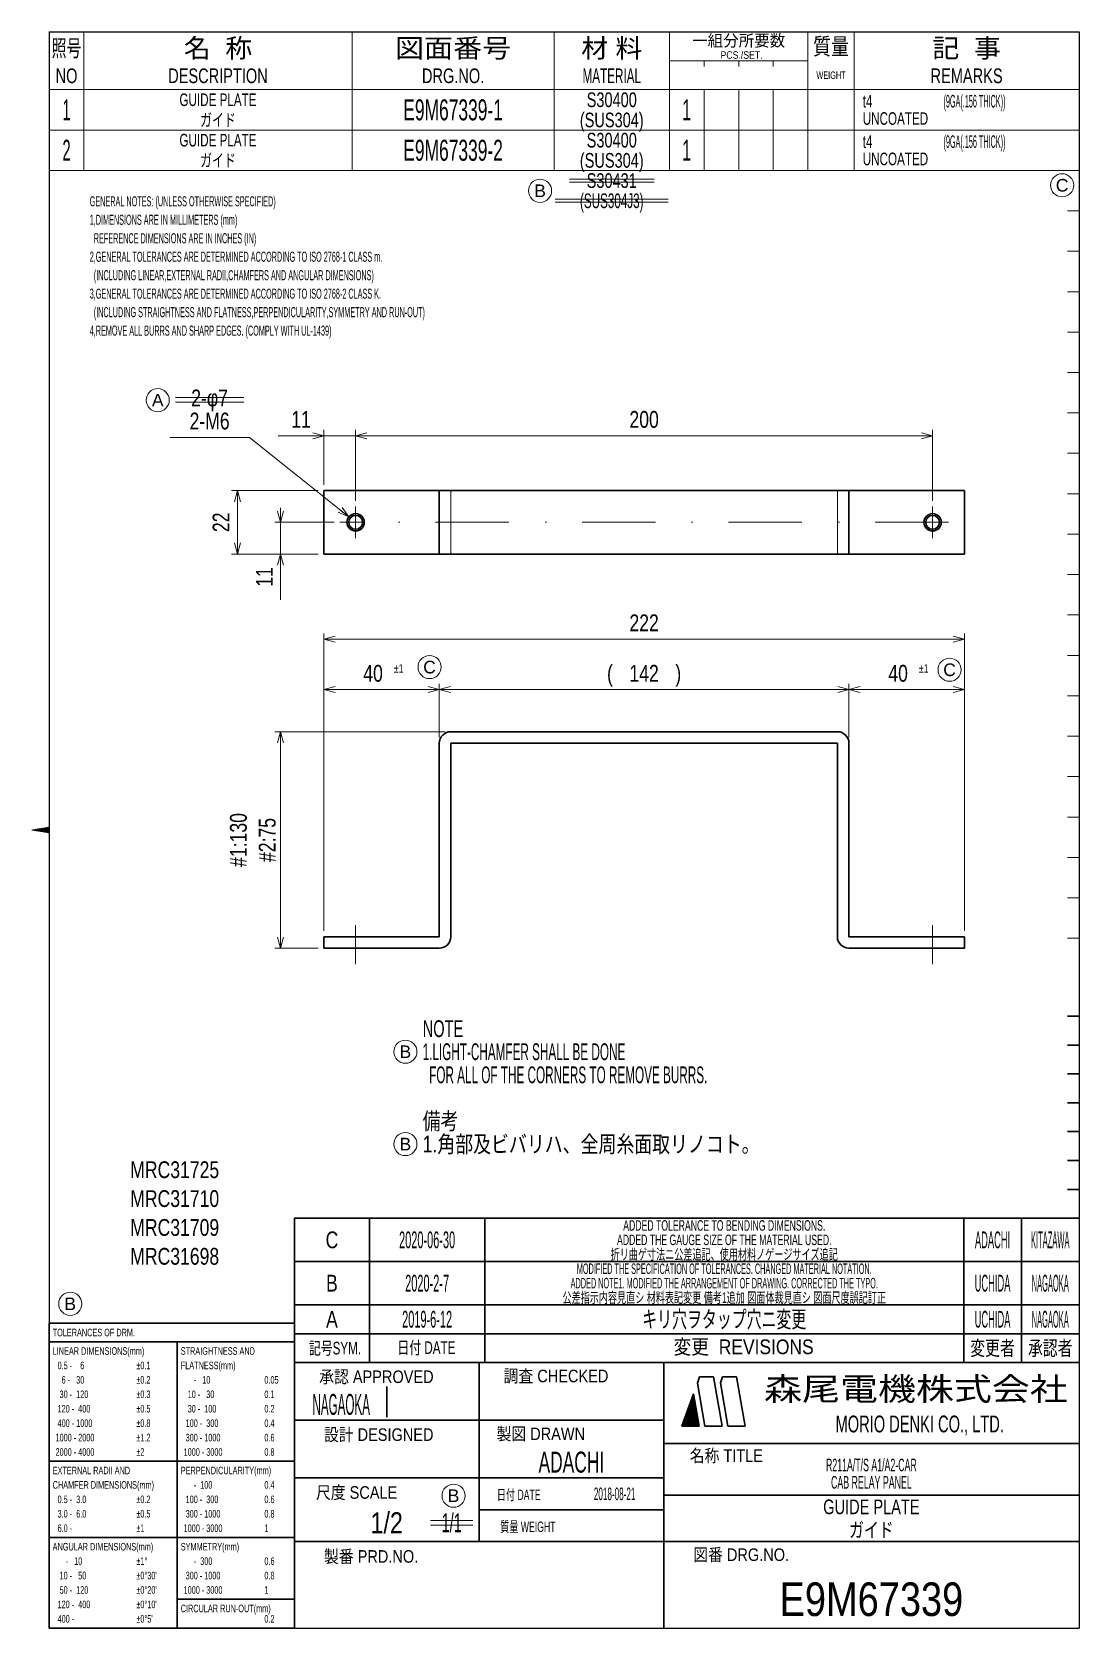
# Model space of a CAD drawing. Header units: millimetres. Extents: x 18 to 199, y 10 to 287.
import ezdxf
from ezdxf.enums import TextEntityAlignment as Align

# ---------------------------------------------------------------- set-up
doc = ezdxf.new("R2010")
doc.units = ezdxf.units.MM
doc.linetypes.add('DASHDOT', pattern=[25.3, 12.7, -6.3, 0, -6.3])
doc.linetypes.add('DASHED', pattern=[19, 12.7, -6.3])
for name, color, linetype in [('GR1_07', 7, 'Continuous'), ('GR1_16', 7, 'Continuous'), ('modified', 7, 'Continuous'), ('modified2', 7, 'Continuous'), ('図面枠E9M', 7, 'Continuous'), ('表題、部品表_01', 7, 'Continuous'), ('表題、部品表_02', 7, 'Continuous'), ('表題、部品表_03', 7, 'Continuous')]:
    doc.layers.add(name, color=color, linetype=linetype)
doc.styles.add('HG丸ｺﾞｼｯｸM-PRO', font='')
doc.styles.get('HG丸ｺﾞｼｯｸM-PRO').set_extended_font_data('HG丸ｺﾞｼｯｸM-PRO')

# ---------------------------------------------------------------- blocks, each defined once
blk = doc.blocks.new('BLKF024')
at = {"layer": '図面枠E9M', "color": 4, "linetype": 'Continuous', "lineweight": 13}
for p, q in [((17.775844, 148.495693), (17.786182, 148.50603)), ((17.897062, 148.47549), (17.955887, 148.534315)), ((18.018281, 148.455287), (18.125593, 148.562599)), ((18.139499, 148.435083), (18.295299, 148.590883)), ((18.260717, 148.41488), (18.465004, 148.619167)), ((18.381936, 148.394677), (18.63471, 148.647452)), ((18.503154, 148.374474), (18.804416, 148.675736)), ((18.624372, 148.354271), (18.974121, 148.70402)), ((18.745591, 148.334068), (19.143827, 148.732304)), ((18.866809, 148.313865), (19.313532, 148.760589)), ((18.988027, 148.293662), (19.483238, 148.788873)), ((19.109245, 148.273459), (19.652944, 148.817157)), ((19.230464, 148.253256), (19.822649, 148.845442)), ((19.351682, 148.233053), (19.992355, 148.873726)), ((19.4729, 148.21285), (20.162061, 148.90201)), ((19.594119, 148.192647), (20.331766, 148.930294)), ((19.715337, 148.172444), (20.501472, 148.958579)), ((19.836555, 148.152241), (20.671177, 148.986863)), ((19.957774, 148.132038), (20.75, 148.924264)), ((20.078992, 148.111835), (20.75, 148.782843)), ((20.20021, 148.091632), (20.75, 148.641421)), ((20.321429, 148.071429), (20.75, 148.5)), ((20.442647, 148.051226), (20.75, 148.358579)), ((20.563865, 148.031022), (20.75, 148.217157)), ((20.685083, 148.010819), (20.75, 148.075736))]:
    blk.add_line(p, q, dxfattribs=at)
blk = doc.blocks.new('BLKF025')
at = {"layer": '図面枠E9M', "color": 3, "linetype": 'Continuous', "lineweight": 35}
for p, q in [((131.756831, 48.999879), (132.5833, 49.826349)), ((131.83776, 49.22223), (132.562102, 49.946572)), ((131.918689, 49.44458), (132.540903, 50.066794)), ((131.999617, 49.66693), (132.519705, 50.187017)), ((132.080546, 49.88928), (132.498506, 50.30724)), ((132.161475, 50.111631), (132.477307, 50.427463)), ((132.242404, 50.333981), (132.456109, 50.547686)), ((132.323333, 50.556331), (132.43491, 50.667909)), ((132.404262, 50.778681), (132.413712, 50.788131)), ((130.407871, 45.246757), (132.943675, 47.782561)), ((130.461969, 45.442276), (132.922477, 47.902784)), ((130.542898, 45.664626), (132.901278, 48.023006)), ((130.549292, 45.246757), (132.964874, 47.662338)), ((130.623827, 45.886976), (132.88008, 48.143229)), ((130.690714, 45.246757), (132.986072, 47.542115)), ((130.704756, 46.109327), (132.858881, 48.263452)), ((130.785684, 46.331677), (132.837682, 48.383675)), ((130.832135, 45.246757), (133.007271, 47.421892)), ((130.866613, 46.554027), (132.816484, 48.503898)), ((130.947542, 46.776377), (132.795285, 48.624121)), ((130.973556, 45.246757), (133.028469, 47.301669)), ((131.028471, 46.998727), (132.774087, 48.744343)), ((131.1094, 47.221078), (132.752888, 48.864566)), ((131.114978, 45.246757), (133.049668, 47.181447)), ((131.190329, 47.443428), (132.73169, 48.984789)), ((131.256399, 45.246757), (133.070866, 47.061224)), ((131.271258, 47.665778), (132.710491, 49.105012)), ((131.352186, 47.888128), (132.689293, 49.225235)), ((131.433115, 48.110479), (132.668094, 49.345457)), ((131.514044, 48.332829), (132.646896, 49.46568)), ((131.594973, 48.555179), (132.625697, 49.585903)), ((131.675902, 48.777529), (132.604499, 49.706126)), ((131.397821, 45.246757), (133.092065, 46.941001)), ((131.539242, 45.246757), (133.113263, 46.820778)), ((131.680663, 45.246757), (133.134462, 46.700555)), ((131.822085, 45.246757), (133.15566, 46.580332)), ((131.963506, 45.246757), (133.176859, 46.46011)), ((132.104927, 45.246757), (133.198057, 46.339887)), ((132.246349, 45.246757), (133.219256, 46.219664)), ((132.38777, 45.246757), (133.240455, 46.099441)), ((132.529191, 45.246757), (133.261653, 45.979218)), ((132.670613, 45.246757), (133.282852, 45.858995)), ((132.812034, 45.246757), (133.30405, 45.738773)), ((132.953455, 45.246757), (133.325249, 45.61855)), ((133.094877, 45.246757), (133.346447, 45.498327)), ((133.236298, 45.246757), (133.367646, 45.378104)), ((133.37772, 45.246757), (133.388844, 45.257881))]:
    blk.add_line(p, q, dxfattribs=at)
blk = doc.blocks.new('BLKF023')
at = {"layer": '図面枠E9M', "color": 2, "linetype": 'Continuous', "lineweight": 25}
for p, q in [((20.75, 286.75), (20.75, 10.25)), ((20.75, 286.75), (199.25, 286.75)), ((199.25, 286.75), (199.25, 10.25)), ((20.75, 10.25), (199.25, 10.25))]:
    blk.add_line(p, q, dxfattribs=at)
at = {"layer": '図面枠E9M', "color": 4, "linetype": 'Continuous', "lineweight": 13}
for p, q in [((199.25, 269.75), (197.25, 269.75)), ((199.25, 262.75), (197.25, 262.75)), ((199.25, 255.75), (197.25, 255.75)), ((199.25, 248.75), (197.25, 248.75)), ((199.25, 241.75), (197.25, 241.75)), ((199.25, 234.75), (197.25, 234.75)), ((199.25, 227.75), (197.25, 227.75)), ((199.25, 220.75), (197.25, 220.75)), ((199.25, 213.75), (197.25, 213.75)), ((199.25, 206.75), (197.25, 206.75)), ((199.25, 199.75), (197.25, 199.75)), ((199.25, 192.75), (197.25, 192.75)), ((199.25, 185.75), (197.25, 185.75)), ((199.25, 178.75), (197.25, 178.75)), ((199.25, 171.75), (197.25, 171.75)), ((199.25, 164.75), (197.25, 164.75)), ((199.25, 157.75), (197.25, 157.75)), ((199.25, 150.75), (197.25, 150.75)), ((20.75, 149), (17.75, 148.5)), ((17.75, 148.5), (20.75, 148)), ((199.25, 143.75), (197.25, 143.75)), ((199.25, 136.75), (197.25, 136.75)), ((197.25, 129.75), (199.25, 129.75))]:
    blk.add_line(p, q, dxfattribs=at)
at = {"layer": '図面枠E9M', "color": 3, "linetype": 'Continuous', "lineweight": 35}
for p, q in [((199.25, 116.25), (197.25, 116.25)), ((199.25, 111.25), (197.25, 111.25)), ((199.25, 106.25), (197.25, 106.25)), ((199.25, 101.25), (197.25, 101.25)), ((199.25, 96.25), (197.25, 96.25)), ((199.25, 91.25), (197.25, 91.25)), ((199.25, 86.25), (197.25, 86.25)), ((63.25, 81.25), (199.25, 81.25)), ((63.25, 81.25), (63.25, 10.25)), ((76.25, 81.25), (76.25, 56.25)), ((96.25, 56.25), (96.25, 81.25)), ((179.25, 56.25), (179.25, 81.25)), ((189.25, 56.25), (189.25, 81.25)), ((63.25, 73.75), (199.25, 73.75)), ((63.25, 66.25), (199.25, 66.25)), ((63.25, 61.25), (199.25, 61.25)), ((63.25, 56.25), (199.25, 56.25)), ((95.25, 56.25), (95.25, 25.25)), ((127.25, 56.25), (127.25, 10.25)), ((133.09, 52.65), (133.48, 53.75)), ((134.39, 45.25), (133.09, 52.65)), ((133.48, 53.75), (135.89, 53.75)), ((137.39, 45.25), (135.89, 53.75)), ((137.43, 53.75), (137.07, 52.76)), ((138.39, 45.25), (137.07, 52.76)), ((137.43, 53.75), (139.89, 53.75)), ((141.39, 45.25), (139.89, 53.75)), ((79.27, 52.11), (79.27, 46.8)), ((130.39, 45.25), (132.41, 50.8)), ((133.39, 45.25), (132.41, 50.8)), ((63.25, 46.25), (127.25, 46.25)), ((130.39, 45.25), (133.39, 45.25)), ((134.39, 45.25), (137.39, 45.25)), ((138.39, 45.25), (141.39, 45.25)), ((127.25, 42.25), (199.25, 42.25)), ((63.25, 36.25), (127.25, 36.25)), ((127.25, 33.25), (199.25, 33.25)), ((95.25, 30.75), (127.25, 30.75)), ((63.25, 25.25), (199.25, 25.25))]:
    blk.add_line(p, q, dxfattribs=at)
at = {"layer": '図面枠E9M', "color": 4, "linetype": 'Continuous', "lineweight": 13}
blk.add_blockref('BLKF024', (0, 0), dxfattribs=at)
at = {"layer": '図面枠E9M', "color": 3, "linetype": 'Continuous', "lineweight": 35}
blk.add_blockref('BLKF025', (0, 0), dxfattribs=at)
at = {"layer": '図面枠E9M', "color": 4, "linetype": 'Continuous', "lineweight": 13, "style": 'HG丸ｺﾞｼｯｸM-PRO'}
for s, height, width, p in [('記号SYM.', 2.182, 0.69227, (70.28, 58.74)), ('日付 DATE', 2.182, 0.692507, (86.12, 58.83)), ('変更  REVISIONS', 2.5455, 0.887352, (141.1, 58.97)), ('変更者', 2.545, 0.741121, (184.25, 58.75)), ('承認者', 2.545, 0.741121, (194.25, 58.75)), ('調査 CHECKED', 2.182, 0.863174, (108.59, 53.92)), ('承認 APPROVED', 2.1818, 0.863151, (77.46, 53.79)), ('設計 DESIGNED', 2.1818, 0.862613, (77.86, 43.76)), ('製図 DRAWN', 2.182, 0.863099, (105.95, 43.9)), ('名称 TITLE', 2.182, 0.862489, (138.11, 40.12)), ('尺度 SCALE', 2.182, 0.862581, (74.03, 33.74)), ('日付 DATE', 1.818, 0.618255, (102.13, 33.34)), ('質量 WEIGHT', 1.818, 0.618812, (103.71, 27.8)), ('製番 PRD.NO.', 2.182, 0.863299, (76.54, 22.66)), ('図番 DRG.NO.', 2.182, 0.863083, (140.68, 22.96))]:
    blk.add_text(s, height=height, dxfattribs=dict(at, width=width)).set_placement(p, align=Align.MIDDLE_CENTER)
at = {"layer": '図面枠E9M', "color": 2, "linetype": 'Continuous', "lineweight": 25, "style": 'HG丸ｺﾞｼｯｸM-PRO', "width": 1.206081}
blk.add_text('森尾電機株式会社', height=4, dxfattribs=at).set_placement((170.97, 51.68), align=Align.MIDDLE_CENTER)
at = {"layer": '図面枠E9M', "color": 3, "linetype": 'Continuous', "lineweight": 35, "style": 'HG丸ｺﾞｼｯｸM-PRO', "width": 0.652197}
blk.add_text('MORIO DENKI CO., LTD.', height=2.9091, dxfattribs=at).set_placement((171.63, 45.61), align=Align.MIDDLE_CENTER)
blk = doc.blocks.new('BLKF026')
at = {"layer": '図面枠E9M', "color": 3, "linetype": 'Continuous', "lineweight": 35, "style": 'HG丸ｺﾞｼｯｸM-PRO'}
for s, height, width, p in [('ADDED TOLERANCE TO BENDING DIMENSIONS.', 1.8182, 0.618762, (137.75, 80)), ('C', 2.91, 0.782198, (69.75, 77.5)), ('2020-06-30', 2.909, 0.488281, (86.25, 77.5)), ('ADACHI', 2.909, 0.415454, (184.25, 77.5)), ('KITAZAWA', 2.909, 0.308644, (194.25, 77.5)), ('MODIFIED THE SPECIFICATION OF TOLERANCES. CHANGED MATERIAL NOTATION.', 1.8182, 0.456032, (137.75, 72.5)), ('B', 2.91, 0.78204, (69.75, 70)), ('2020-2-7', 2.909, 0.488281, (86.25, 70)), ('UCHIDA', 2.909, 0.415827, (184.25, 70)), ('NAGAOKA', 2.909, 0.334453, (194.25, 70)), ('A', 2.91, 0.782973, (69.75, 63.75)), ('2019-6-12', 2.909, 0.488281, (86.25, 63.75)), ('キリ穴ヲタップ穴ニ変更', 2.9091, 0.651535, (137.75, 63.75)), ('UCHIDA', 2.909, 0.415827, (184.25, 63.75)), ('NAGAOKA', 2.909, 0.334453, (194.25, 63.75)), ('NAGAOKA', 3.636, 0.414524, (71.36, 49)), ('ADACHI', 3.636, 0.619335, (111.25, 39)), ('R211A/T/S A1/A2-CAR', 2.1818, 0.521924, (163.25, 38.5)), ('CAB RELAY PANEL', 2.1818, 0.522797, (163.25, 35.5)), ('2018-08-21', 2.182, 0.482412, (118.75, 33.5)), ('1/2', 3.636, 0.828847, (79.25, 28.5)), ('GUIDE PLATE', 2.5455, 0.741477, (163.25, 31.25)), ('E9M67339', 5.818, 0.845879, (163.25, 15.25))]:
    blk.add_text(s, height=height, dxfattribs=dict(at, width=width)).set_placement(p, align=Align.MIDDLE_CENTER)
blk = doc.blocks.new('BLKF027')
at = {"layer": '表題、部品表_02', "color": 4, "linetype": 'Continuous', "lineweight": 13}
for p, q in [((20.75, 276.75), (20.75, 269.75)), ((20.75, 276.75), (199.25, 276.75)), ((26.75, 276.75), (26.75, 269.75)), ((73.25, 276.75), (73.25, 269.75)), ((108.25, 276.75), (108.25, 269.75)), ((128.25, 276.75), (128.25, 269.75)), ((134.25, 276.75), (134.25, 269.75)), ((140.25, 276.75), (140.25, 269.75)), ((146.25, 269.75), (146.25, 276.75)), ((152.25, 276.75), (152.25, 269.75)), ((160.25, 276.75), (160.25, 269.75)), ((199.25, 276.75), (199.25, 269.75)), ((20.75, 269.75), (199.25, 269.75))]:
    blk.add_line(p, q, dxfattribs=at)
blk = doc.blocks.new('BLKF029')
at = {"layer": '表題、部品表_02', "color": 4, "linetype": 'Continuous', "lineweight": 13}
for p, q in [((20.75, 269.75), (20.75, 262.75)), ((20.75, 269.75), (199.25, 269.75)), ((26.75, 269.75), (26.75, 262.75)), ((73.25, 269.75), (73.25, 262.75)), ((108.25, 269.75), (108.25, 262.75)), ((128.25, 269.75), (128.25, 262.75)), ((134.25, 269.75), (134.25, 262.75)), ((140.25, 269.75), (140.25, 262.75)), ((146.25, 262.75), (146.25, 269.75)), ((152.25, 269.75), (152.25, 262.75)), ((160.25, 269.75), (160.25, 262.75)), ((199.25, 269.75), (199.25, 262.75)), ((20.75, 262.75), (199.25, 262.75))]:
    blk.add_line(p, q, dxfattribs=at)
blk = doc.blocks.new('BLKF031')
at = {"layer": 'GR1_07', "color": 3, "linetype": 'Continuous', "lineweight": 35}
for p, q in [((88.36, 130.02), (88.36, 163.52)), ((157.36, 165.52), (90.36, 165.52)), ((157.36, 163.52), (90.36, 163.52)), ((90.36, 130.02), (90.36, 163.52)), ((157.36, 130.02), (157.36, 163.52)), ((159.36, 130.02), (159.36, 163.52)), ((68.36, 128.02), (68.36, 130.02)), ((88.36, 130.02), (68.36, 130.02)), ((179.36, 130.02), (159.36, 130.02)), ((179.36, 128.02), (179.36, 130.02)), ((68.36, 128.02), (88.36, 128.02)), ((159.36, 128.02), (179.36, 128.02))]:
    blk.add_line(p, q, dxfattribs=at)
at = {"layer": 'GR1_07', "color": 4, "linetype": 'DASHDOT', "lineweight": 13}
for p, q in [((73.86, 132), (73.86, 125.25)), ((173.86, 132), (173.86, 125.25))]:
    blk.add_line(p, q, dxfattribs=at)
at = {"layer": 'GR1_07', "color": 3, "linetype": 'Continuous', "lineweight": 35}
for centre, start, end in [((90.36, 163.52), 90, 180), ((157.36, 163.52), 0, 90), ((88.36, 130.02), 270, 0), ((159.36, 130.02), 180, 270)]:
    blk.add_arc(centre, 2, start, end, dxfattribs=at)
blk = doc.blocks.new('FXTIP_ARROW_S')
at = {"color": 0, "linetype": 'Continuous', "lineweight": -2}
for q in [(-1, 0), (-0.97, 0.26), (-0.97, -0.26)]:
    blk.add_line((0, 0), q, dxfattribs=at)
blk = doc.blocks.new('FXTIP_ARROW_E')
at = {"color": 0, "linetype": 'Continuous', "lineweight": -2}
for q in [(-1, 0), (-0.97, 0.26), (-0.97, -0.26)]:
    blk.add_line((0, 0), q, dxfattribs=at)
blk = doc.blocks.new('BLKF033')
at = {"layer": 'GR1_07', "color": 3, "linetype": 'Continuous', "lineweight": 35}
for radius in [1.5, 1.2]:
    blk.add_circle((73.86, 201.8), radius, dxfattribs=at)
blk = doc.blocks.new('BLKF034')
at = {"layer": 'GR1_07', "color": 3, "linetype": 'Continuous', "lineweight": 35}
for radius in [1.5, 1.2]:
    blk.add_circle((173.86, 201.8), radius, dxfattribs=at)
blk = doc.blocks.new('BLKF035')
at = {"layer": 'GR1_07', "color": 3, "linetype": 'Continuous', "lineweight": 35}
for p, q in [((179.36, 207.3), (68.36, 207.3)), ((68.36, 196.3), (68.36, 207.3)), ((88.36, 196.3), (88.36, 207.3)), ((159.36, 196.3), (159.36, 207.3)), ((179.36, 196.3), (179.36, 207.3)), ((179.36, 196.3), (68.36, 196.3))]:
    blk.add_line(p, q, dxfattribs=at)
at = {"layer": 'GR1_07', "color": 4, "linetype": 'DASHED', "lineweight": 13}
for p, q in [((90.36, 196.3), (90.36, 207.3)), ((157.36, 196.3), (157.36, 207.3))]:
    blk.add_line(p, q, dxfattribs=at)
blk = doc.blocks.new('BLKF032')
at = {"layer": 'GR1_07', "color": 3, "linetype": 'Continuous', "lineweight": 35}
for name in ['BLKF035', 'BLKF033', 'BLKF034']:
    blk.add_blockref(name, (0, 0), dxfattribs=at)
blk = doc.blocks.new('BLKF037')
at = {"layer": '表題、部品表_01', "color": 4, "linetype": 'Continuous', "lineweight": 13}
for p, q in [((20.75, 286.75), (20.75, 276.75)), ((20.75, 286.75), (199.25, 286.75)), ((26.75, 286.75), (26.75, 276.75)), ((73.25, 286.75), (73.25, 276.75)), ((108.25, 286.75), (108.25, 276.75)), ((128.25, 286.75), (128.25, 276.75)), ((152.25, 286.75), (152.25, 276.75)), ((160.25, 286.75), (160.25, 276.75)), ((199.25, 286.75), (199.25, 276.75)), ((128.25, 281.75), (152.25, 281.75)), ((134.25, 280.75), (134.25, 281.75)), ((140.25, 281.75), (140.25, 280.75)), ((146.25, 281.75), (146.25, 280.75)), ((20.75, 276.75), (199.25, 276.75))]:
    blk.add_line(p, q, dxfattribs=at)
at = {"layer": '表題、部品表_01', "color": 3, "linetype": 'Continuous', "lineweight": 35, "style": 'HG丸ｺﾞｼｯｸM-PRO'}
for s, height, width, p in [('照号', 2.909, 0.651535, (23.75, 283.95)), ('名  称', 3.273, 1.042426, (50, 283.95)), ('図面番号', 3.273, 1.127518, (90.75, 283.95)), ('材 料', 3.273, 1.042439, (118.25, 283.95)), ('一組分所要数', 2.036, 0.966638, (140.25, 285.25)), ('質量', 2.909, 0.781842, (156.25, 284.25)), ('記  事', 3.273, 1.042426, (179.75, 283.95)), ('PCS./SET.', 1.309, 0.862935, (140.75, 282.75)), ('NO', 2.545, 0.740841, (23.75, 279.15)), ('DESCRIPTION', 2.5455, 0.741365, (50, 279.15)), ('DRG.NO.', 2.545, 0.741189, (90.75, 279.15)), ('MATERIAL', 2.545, 0.594756, (118.25, 279.15)), ('WEIGHT', 1.309, 0.635507, (156.25, 279.25)), ('REMARKS', 2.545, 0.742803, (179.75, 279.15))]:
    blk.add_text(s, height=height, dxfattribs=dict(at, width=width)).set_placement(p, align=Align.MIDDLE_CENTER)
blk = doc.blocks.new('BLKF036')
at = {"layer": '表題、部品表_01', "color": 3, "linetype": 'Continuous', "lineweight": 13}
blk.add_blockref('BLKF037', (0, 0), dxfattribs=at)
blk = doc.blocks.new('BLKF038')
at = {"layer": 'modified2', "color": 4, "linetype": 'Continuous', "lineweight": 13}
blk.add_circle((39.56, 222.96), 2, dxfattribs=at)
at = {"layer": 'modified2', "color": 4, "linetype": 'Continuous', "lineweight": 13, "style": 'HG丸ｺﾞｼｯｸM-PRO', "width": 1.042301}
blk.add_text('A', height=2.18, rotation=360, dxfattribs=at).set_placement((39.56, 222.96), align=Align.MIDDLE_CENTER)
blk = doc.blocks.new('BLKF039')
at = {"layer": '図面枠E9M', "color": 3, "linetype": 'Continuous', "lineweight": 35}
for p, q in [((20.75, 63.05), (63.25, 63.05)), ((20.75, 63.05), (20.75, 10.25)), ((63.25, 10.25), (63.25, 63.05)), ((20.75, 59.85), (63.25, 59.85)), ((42.95, 10.25), (42.95, 59.85)), ((20.75, 39.15), (42.95, 39.15)), ((42.95, 39.15), (63.25, 39.15)), ((20.75, 25.95), (42.95, 25.95)), ((42.95, 25.95), (63.25, 25.95)), ((42.95, 15.25), (63.25, 15.25)), ((20.75, 10.25), (63.25, 10.25))]:
    blk.add_line(p, q, dxfattribs=at)
at = {"layer": '図面枠E9M', "color": 4, "linetype": 'Continuous', "lineweight": 13, "style": 'HG丸ｺﾞｼｯｸM-PRO'}
for s, height, width, p in [('TOLERANCES OF DRM.', 1.3091, 0.578171, (21.35, 61.45)), ('LINEAR DIMENSIONS(mm)', 1.3091, 0.578157, (21.35, 58.25)), ('STRAIGHTNESS AND', 1.3091, 0.577537, (43.55, 58.25)), (' 0.5 -    6', 1.3091, 0.576124, (21.85, 55.75)), ('±0.1', 1.309, 0.576447, (35.85, 55.75)), ('FLATNESS(mm)', 1.3091, 0.578373, (43.55, 55.75)), ('   6 -   30', 1.3091, 0.576367, (21.85, 53.25)), ('±0.2', 1.309, 0.576447, (35.85, 53.25)), ('     -   10', 1.3091, 0.576414, (44.05, 53.25)), ('0.05', 1.309, 0.575594, (58.05, 53.25)), ('  30 -  120', 1.3091, 0.576292, (21.85, 50.75)), ('±0.3', 1.309, 0.576447, (35.85, 50.75)), ('  10 -   30', 1.3091, 0.576326, (44.05, 50.75)), ('0.1', 1.309, 0.575388, (58.05, 50.75)), (' 120 -  400', 1.3091, 0.576261, (21.85, 48.25)), ('±0.5', 1.309, 0.576447, (35.85, 48.25)), ('  30 -  100', 1.3091, 0.576292, (44.05, 48.25)), ('0.2', 1.309, 0.575388, (58.05, 48.25)), (' 400 - 1000', 1.3091, 0.576235, (21.85, 45.75)), ('±0.8', 1.309, 0.576447, (35.85, 45.75)), (' 100 -  300', 1.3091, 0.576261, (44.05, 45.75)), ('0.4', 1.309, 0.575388, (58.05, 45.75)), ('1000 - 2000', 1.3091, 0.576211, (21.85, 43.25)), ('±1.2', 1.309, 0.576447, (35.85, 43.25)), (' 300 - 1000', 1.3091, 0.576235, (44.05, 43.25)), ('0.6', 1.309, 0.575388, (58.05, 43.25)), ('2000 - 4000', 1.3091, 0.576211, (21.85, 40.75)), ('±2', 1.309, 0.577311, (35.85, 40.75)), ('1000 - 3000', 1.3091, 0.576211, (44.05, 40.75)), ('0.8', 1.309, 0.575388, (58.05, 40.75)), ('EXTERNAL RADII AND', 1.3091, 0.577966, (21.35, 37.55)), ('PERPENDICULARITY(mm)', 1.3091, 0.577743, (43.55, 37.55)), ('CHAMFER DIMENSIONS(mm)', 1.3091, 0.57813, (21.35, 35.05)), (' 0.5 -  3.0', 1.3091, 0.575865, (21.85, 32.55)), ('±0.2', 1.309, 0.576447, (35.85, 32.55)), (' 100 -  300', 1.3091, 0.576261, (44.05, 32.55)), ('     -  100', 1.3091, 0.576367, (44.05, 35.05)), ('0.4', 1.309, 0.575388, (58.05, 35.05)), ('0.6', 1.309, 0.575388, (58.05, 32.55)), (' 3.0 -  6.0', 1.3091, 0.575865, (21.85, 30.05)), ('±0.5', 1.309, 0.576447, (35.85, 30.05)), (' 300 - 1000', 1.3091, 0.576235, (44.05, 30.05)), ('0.8', 1.309, 0.575388, (58.05, 30.05)), (' 6.0 -', 1.309, 0.576034, (21.85, 27.55)), ('±1', 1.309, 0.577311, (35.85, 27.55)), ('1000 - 3000', 1.3091, 0.576211, (44.05, 27.55)), ('1', 1.31, 0.576062, (58.05, 27.55)), ('ANGULAR DIMENSIONS(mm)', 1.3091, 0.577928, (21.35, 24.35)), ('SYMMETRY(mm)', 1.3091, 0.577897, (43.55, 24.35)), ('     -   10', 1.3091, 0.576414, (21.85, 21.85)), ('±1°', 1.309, 0.577649, (35.85, 21.85)), ('     -  300', 1.3091, 0.576367, (44.05, 21.85)), ('0.6', 1.309, 0.575388, (58.05, 21.85)), ('  10 -   50', 1.3091, 0.576326, (21.85, 19.35)), ("±0°30'", 1.309, 0.576786, (35.85, 19.35)), (' 300 - 1000', 1.3091, 0.576235, (44.05, 19.35)), ('0.8', 1.309, 0.575388, (58.05, 19.35)), ('  50 -  120', 1.3091, 0.576292, (21.85, 16.85)), ("±0°20'", 1.309, 0.576786, (35.85, 16.85)), ('1000 - 3000', 1.3091, 0.576211, (44.05, 16.85)), ('1', 1.31, 0.576062, (58.05, 16.85)), (' 120 -  400', 1.3091, 0.576261, (21.85, 14.35)), ("±0°10'", 1.309, 0.576786, (35.85, 14.35)), ('CIRCULAR RUN-OUT(mm)', 1.3091, 0.577678, (43.55, 13.65)), (' 400 -', 1.309, 0.576375, (21.85, 11.85)), ("±0°5'", 1.309, 0.576932, (35.85, 11.85)), ('0.2', 1.309, 0.575388, (58.05, 11.85))]:
    blk.add_text(s, height=height, dxfattribs=dict(at, width=width)).set_placement(p, align=Align.MIDDLE_LEFT)
blk = doc.blocks.new('BLKF040')
at = {"layer": 'modified', "color": 4, "linetype": 'Continuous', "lineweight": 13}
blk.add_circle((24.39, 66.42), 2, dxfattribs=at)
at = {"layer": 'modified', "color": 4, "linetype": 'Continuous', "lineweight": 13, "style": 'HG丸ｺﾞｼｯｸM-PRO', "width": 1.04272}
blk.add_text('B', height=2.18, dxfattribs=at).set_placement((24.39, 66.42), align=Align.MIDDLE_CENTER)
blk = doc.blocks.new('BLKF041')
at = {"layer": 'modified', "color": 4, "linetype": 'Continuous', "lineweight": 13}
blk.add_circle((82.48, 110.09), 2, dxfattribs=at)
at = {"layer": 'modified', "color": 4, "linetype": 'Continuous', "lineweight": 13, "style": 'HG丸ｺﾞｼｯｸM-PRO', "width": 1.04272}
blk.add_text('B', height=2.18, dxfattribs=at).set_placement((82.48, 110.09), align=Align.MIDDLE_CENTER)
blk = doc.blocks.new('BLKF042')
at = {"layer": 'modified', "color": 4, "linetype": 'Continuous', "lineweight": 13}
blk.add_circle((82.48, 94.09), 2, dxfattribs=at)
at = {"layer": 'modified', "color": 4, "linetype": 'Continuous', "lineweight": 13, "style": 'HG丸ｺﾞｼｯｸM-PRO', "width": 1.04272}
blk.add_text('B', height=2.18, dxfattribs=at).set_placement((82.48, 94.09), align=Align.MIDDLE_CENTER)
blk = doc.blocks.new('BLKF043')
at = {"layer": 'modified', "color": 4, "linetype": 'Continuous', "lineweight": 13}
blk.add_circle((90.83, 33.18), 2, dxfattribs=at)
at = {"layer": 'modified', "color": 4, "linetype": 'Continuous', "lineweight": 13, "style": 'HG丸ｺﾞｼｯｸM-PRO', "width": 1.04272}
blk.add_text('B', height=2.18, dxfattribs=at).set_placement((90.83, 33.18), align=Align.MIDDLE_CENTER)
blk = doc.blocks.new('BLKF044')
at = {"layer": 'modified', "color": 4, "linetype": 'Continuous', "lineweight": 13}
for p, q in [((110.9, 261.25), (125.6, 261.25)), ((110.9, 260.75), (125.6, 260.75)), ((108.45, 257.75), (128.05, 257.75)), ((108.45, 257.25), (128.05, 257.25))]:
    blk.add_line(p, q, dxfattribs=at)
at = {"layer": 'modified', "color": 3, "linetype": 'Continuous', "lineweight": 35, "style": 'HG丸ｺﾞｼｯｸM-PRO'}
for s, width, p in [('S30431', 0.740904, (118.25, 261)), ('(SUS304J3)', 0.593559, (118.25, 257.5))]:
    blk.add_text(s, height=2.545, dxfattribs=dict(at, width=width)).set_placement(p, align=Align.MIDDLE_CENTER)
blk = doc.blocks.new('BLKF045')
at = {"layer": 'modified', "color": 4, "linetype": 'Continuous', "lineweight": 13}
blk.add_circle((105.82, 259.23), 2, dxfattribs=at)
at = {"layer": 'modified', "color": 4, "linetype": 'Continuous', "lineweight": 13, "style": 'HG丸ｺﾞｼｯｸM-PRO', "width": 1.04272}
blk.add_text('B', height=2.18, dxfattribs=at).set_placement((105.82, 259.23), align=Align.MIDDLE_CENTER)
blk = doc.blocks.new('BLKF046')
at = {"layer": 'modified2', "color": 4, "linetype": 'Continuous', "lineweight": 13}
blk.add_circle((86.67, 176.72), 2, dxfattribs=at)
at = {"layer": 'modified2', "color": 4, "linetype": 'Continuous', "lineweight": 13, "style": 'HG丸ｺﾞｼｯｸM-PRO', "width": 1.042931}
blk.add_text('C', height=2.18, rotation=360, dxfattribs=at).set_placement((86.67, 176.72), align=Align.MIDDLE_CENTER)
blk = doc.blocks.new('BLKF047')
at = {"layer": 'modified2', "color": 4, "linetype": 'Continuous', "lineweight": 13}
blk.add_circle((176.8, 176.26), 2, dxfattribs=at)
at = {"layer": 'modified2', "color": 4, "linetype": 'Continuous', "lineweight": 13, "style": 'HG丸ｺﾞｼｯｸM-PRO', "width": 1.042931}
blk.add_text('C', height=2.18, rotation=360, dxfattribs=at).set_placement((176.8, 176.26), align=Align.MIDDLE_CENTER)
blk = doc.blocks.new('BLKF048')
at = {"layer": 'modified', "color": 4, "linetype": 'Continuous', "lineweight": 13}
blk.add_circle((196.31, 260.19), 2, dxfattribs=at)
at = {"layer": 'modified', "color": 4, "linetype": 'Continuous', "lineweight": 13, "style": 'HG丸ｺﾞｼｯｸM-PRO', "width": 1.042931}
blk.add_text('C', height=2.18, dxfattribs=at).set_placement((196.31, 260.19), align=Align.MIDDLE_CENTER)

msp = doc.modelspace()

# ---------------------------------------------------------------- linework, layer by layer
at = {"layer": 'GR1_07', "color": 4, "linetype": 'DASHDOT', "lineweight": 13}
for p, q in [((73.86, 204.55), (73.86, 199.05)), ((173.86, 204.55), (173.86, 199.05)), ((176.61, 201.8), (71.11, 201.8))]:
    msp.add_line(p, q, dxfattribs=at)
at = {"layer": 'GR1_16', "color": 4, "linetype": 'Continuous', "lineweight": 13}
for p, q in [((55.47, 216.52), (41.63, 216.52)), ((72.69, 202.74), (55.47, 216.52)), ((60.44, 216.8), (68.36, 216.8)), ((68.36, 208.3), (68.36, 217.8)), ((68.36, 216.8), (73.86, 216.8)), ((73.86, 205.55), (73.86, 217.8)), ((73.86, 216.8), (173.86, 216.8)), ((173.86, 205.55), (173.86, 217.8)), ((67.36, 207.3), (52.36, 207.3)), ((53.36, 196.3), (53.36, 207.3)), ((60.86, 201.8), (60.86, 204.3)), ((70.11, 201.8), (59.86, 201.8)), ((60.86, 196.3), (60.86, 201.8)), ((67.36, 196.3), (52.36, 196.3)), ((67.36, 196.3), (59.86, 196.3)), ((60.86, 188.38), (60.86, 196.3)), ((68.36, 131.02), (68.36, 182.56)), ((179.36, 131.02), (179.36, 182.56)), ((68.36, 181.56), (179.36, 181.56)), ((68.36, 131.02), (68.36, 173.82)), ((68.36, 172.82), (88.36, 172.82)), ((88.36, 164.52), (88.36, 173.82)), ((88.36, 172.82), (159.36, 172.82)), ((159.36, 164.52), (159.36, 173.82)), ((159.36, 172.82), (179.36, 172.82)), ((179.36, 131.02), (179.36, 173.82)), ((89.36, 165.52), (59.86, 165.52)), ((60.86, 128.02), (60.86, 165.52)), ((67.36, 128.02), (59.86, 128.02))]:
    msp.add_line(p, q, dxfattribs=at)
at = {"layer": 'modified', "color": 4, "linetype": 'Continuous', "lineweight": 13}
for p, q in [((86.84, 28.9), (94.17, 28.9)), ((86.84, 28.1), (94.17, 28.1))]:
    msp.add_line(p, q, dxfattribs=at)
at = {"layer": 'modified2', "color": 4, "linetype": 'Continuous', "lineweight": 13}
for p, q in [((54.47, 223.42), (42.63, 223.42)), ((54.47, 222.62), (42.63, 222.62))]:
    msp.add_line(p, q, dxfattribs=at)

# ---------------------------------------------------------------- block references
at = {"layer": 'GR1_07', "color": 3, "linetype": 'Continuous', "lineweight": 35}
for name in ['BLKF032', 'BLKF031']:
    msp.add_blockref(name, (0, 0), dxfattribs=at)
at = {"layer": 'GR1_16', "color": 4, "linetype": 'Continuous', "lineweight": 13, "xscale": 2, "yscale": 2}
for name, p, rotation in [('FXTIP_ARROW_E', (68.36, 216.8), 360), ('FXTIP_ARROW_S', (73.86, 216.8), 180), ('FXTIP_ARROW_E', (173.86, 216.8), 360), ('FXTIP_ARROW_E', (53.36, 207.3), 90), ('FXTIP_ARROW_S', (60.86, 201.8), 270), ('FXTIP_ARROW_S', (72.69, 202.74), 321.3308313113135), ('FXTIP_ARROW_S', (53.36, 196.3), 270), ('FXTIP_ARROW_E', (60.86, 196.3), 90), ('FXTIP_ARROW_S', (68.36, 181.56), 180), ('FXTIP_ARROW_E', (179.36, 181.56), 360), ('FXTIP_ARROW_S', (68.36, 172.82), 180), ('FXTIP_ARROW_E', (88.36, 172.82), 360), ('FXTIP_ARROW_S', (88.36, 172.82), 180), ('FXTIP_ARROW_E', (159.36, 172.82), 360), ('FXTIP_ARROW_S', (159.36, 172.82), 180), ('FXTIP_ARROW_E', (179.36, 172.82), 360), ('FXTIP_ARROW_E', (60.86, 165.52), 90), ('FXTIP_ARROW_S', (60.86, 128.02), 270)]:
    msp.add_blockref(name, p, dxfattribs=dict(at, rotation=rotation))
at = {"layer": 'modified', "color": 4, "linetype": 'Continuous', "lineweight": 13}
for name in ['BLKF045', 'BLKF044', 'BLKF048', 'BLKF041', 'BLKF042', 'BLKF040', 'BLKF043']:
    msp.add_blockref(name, (0, 0), dxfattribs=at)
at = {"layer": 'modified2', "color": 4, "linetype": 'Continuous', "lineweight": 13}
for name in ['BLKF038', 'BLKF046', 'BLKF047']:
    msp.add_blockref(name, (0, 0), dxfattribs=at)
at = {"layer": '図面枠E9M', "color": 4, "linetype": 'Continuous', "lineweight": 35}
msp.add_blockref('BLKF023', (0, 0), dxfattribs=at)
at = {"layer": '図面枠E9M', "color": 3, "linetype": 'Continuous', "lineweight": 35}
msp.add_blockref('BLKF026', (0, 0), dxfattribs=at)
at = {"layer": '図面枠E9M', "color": 4, "linetype": 'Continuous', "lineweight": 13}
msp.add_blockref('BLKF039', (0, 0), dxfattribs=at)
at = {"layer": '表題、部品表_01', "color": 3, "linetype": 'Continuous', "lineweight": 13}
msp.add_blockref('BLKF036', (0, 0), dxfattribs=at)
at = {"layer": '表題、部品表_02', "color": 4, "linetype": 'Continuous', "lineweight": 13}
for name in ['BLKF027', 'BLKF029']:
    msp.add_blockref(name, (0, 0), dxfattribs=at)

# ---------------------------------------------------------------- texts
at = {"layer": 'GR1_16', "color": 3, "linetype": 'Continuous', "lineweight": 35, "style": 'HG丸ｺﾞｼｯｸM-PRO'}
for s, rotation, width, p in [('2-M6', 360, 0.783109, (48.55, 217.02)), ('22', 90, 0.784542, (52.86, 201.8)), ('11', 90, 0.784542, (60.36, 192.34)), ('#1:130', 90, 0.784293, (55.86, 146.77)), ('#2:75', 90, 0.784236, (60.86, 146.77))]:
    msp.add_text(s, height=2.909, rotation=rotation, dxfattribs=dict(at, width=width)).set_placement(p, align=Align.BOTTOM_CENTER)
for s, height, width, p in [('11', 2.909, 0.784542, (64.4, 217.3)), ('200', 2.909, 0.784542, (123.86, 217.3)), ('222', 2.909, 0.784542, (123.86, 182.06)), ('40', 2.909, 0.784542, (76.88, 173.32)), ('±1', 1.455, 0.782992, (81.32, 175.32)), ('(', 2.91, 0.781868, (117.94, 173.32)), ('142', 2.909, 0.784542, (123.86, 173.32)), (')', 2.91, 0.781868, (129.78, 173.32)), ('40', 2.909, 0.784542, (167.88, 173.32)), ('±1', 1.455, 0.782992, (172.32, 175.32))]:
    msp.add_text(s, height=height, dxfattribs=dict(at, width=width)).set_placement(p, align=Align.BOTTOM_CENTER)
at = {"layer": 'modified', "color": 3, "linetype": 'Continuous', "lineweight": 35, "style": 'HG丸ｺﾞｼｯｸM-PRO', "width": 0.5765}
msp.add_text('1/1', height=3.273, dxfattribs=at).set_placement((90.51, 28.5), align=Align.MIDDLE_CENTER)
at = {"layer": 'modified2', "color": 3, "linetype": 'Continuous', "lineweight": 35, "style": 'HG丸ｺﾞｼｯｸM-PRO', "width": 0.783086}
msp.add_text('2-φ7', height=2.909, rotation=360, dxfattribs=at).set_placement((48.55, 221.02), align=Align.BOTTOM_CENTER)
at = {"layer": '図面枠E9M', "color": 3, "linetype": 'Continuous', "lineweight": 35, "style": 'HG丸ｺﾞｼｯｸM-PRO'}
for s, width, p in [('GENERAL NOTES: (UNLESS OTHERWISE SPECIFIED)', 0.52211, (27.77, 258.28)), ('1,DIMENSIONS ARE IN MILLIMETERS (mm)', 0.521966, (27.77, 255.08)), ('  REFERENCE DIMENSIONS ARE IN INCHES (IN)', 0.521932, (27.77, 251.88)), ('2,GENERAL TOLERANCES ARE DETERMINED ACCORDING TO ISO 2768-1 CLASS m.', 0.522186, (27.77, 248.68)), ('  (INCLUDING LINEAR,EXTERNAL RADII,CHAMFERS AND ANGULAR DIMENSIONS)', 0.522355, (27.77, 245.48)), ('3,GENERAL TOLERANCES ARE DETERMINED ACCORDING TO ISO 2768-2 CLASS K.', 0.52223, (27.77, 242.28)), ('  (INCLUDING STRAIGHTNESS AND FLATNESS,PERPENDICULARITY,SYMMETRY AND RUN-OUT)', 0.522087, (27.77, 239.08)), ('4,REMOVE ALL BURRS AND SHARP EDGES. (COMPLY WITH UL-1439)', 0.52235, (27.77, 235.88))]:
    msp.add_text(s, height=1.7455, dxfattribs=dict(at, width=width)).set_placement(p, align=Align.TOP_LEFT)
for s, height, width, p in [('NOTE', 2.909, 0.651162, (85.48, 114.09)), ('1.LIGHT-CHAMFER SHALL BE DONE', 2.9091, 0.522391, (85.48, 110.09)), ('  FOR ALL OF THE CORNERS TO REMOVE BURRS.', 2.9091, 0.522326, (85.48, 106.09)), ('備考', 2.909, 0.781842, (85.48, 98.09)), ('1.角部及ビバリハ、全周糸面取リノコト。', 2.9091, 0.782004, (85.48, 94.09))]:
    msp.add_text(s, height=height, dxfattribs=dict(at, width=width)).set_placement(p, align=Align.MIDDLE_LEFT)
for s, height, width, p in [('MRC31725', 2.909, 0.783478, (42.5, 89.65)), ('MRC31710', 2.909, 0.783478, (42.5, 84.65)), ('MRC31709', 2.909, 0.783478, (42.5, 79.65)), ('ADDED THE GAUGE SIZE OF THE MATERIAL USED.', 1.8182, 0.618412, (137.75, 77.5)), ('MRC31698', 2.909, 0.783478, (42.5, 74.65)), ('折リ曲ゲ寸法ニ公差追記、使用材料ノゲージサイズ追記', 1.8182, 0.618958, (137.75, 75)), ('ADDED NOTE1. MODIFIED THE ARRANGEMENT OF DRAWING. CORRECTED THE TYPO.', 1.8182, 0.455638, (137.75, 70)), ('公差指示内容見直シ 材料表記変更 備考1追加 図面体裁見直シ 図面尺度誤記訂正', 1.8182, 0.618765, (137.75, 67.5)), ('ガイド', 2.545, 0.741121, (163.25, 27.25))]:
    msp.add_text(s, height=height, dxfattribs=dict(at, width=width)).set_placement(p, align=Align.MIDDLE_CENTER)
at = {"layer": '表題、部品表_03', "color": 3, "linetype": 'Continuous', "lineweight": 35, "style": 'HG丸ｺﾞｼｯｸM-PRO'}
for s, height, width, p in [('1', 3.64, 0.521199, (23.75, 273.25)), ('GUIDE PLATE', 2.1818, 0.692232, (50, 275)), ('E9M67339-1', 3.636, 0.619742, (90.75, 273.25)), ('S30400', 2.545, 0.740904, (118.25, 275)), ('1', 3.64, 0.576062, (131.25, 273.25)), ('ガイド', 2.182, 0.692256, (50, 271.5)), ('(SUS304)', 2.545, 0.740651, (118.25, 271.5)), ('GUIDE PLATE', 2.1818, 0.692232, (50, 268)), ('S30400', 2.545, 0.740904, (118.25, 268)), ('2', 3.64, 0.521199, (23.75, 266.25)), ('ガイド', 2.182, 0.692256, (50, 264.5)), ('E9M67339-2', 3.636, 0.619742, (90.75, 266.25)), ('(SUS304)', 2.545, 0.740651, (118.25, 264.5)), ('1', 3.64, 0.576062, (131.25, 266.25))]:
    msp.add_text(s, height=height, dxfattribs=dict(at, width=width)).set_placement(p, align=Align.MIDDLE_CENTER)
for s, height, width, p in [('t4', 2.182, 0.690261, (161.75, 274.75)), ('(9GA(.156 THICK))', 2.1818, 0.416504, (175.75, 274.75)), ('UNCOATED', 2.182, 0.692605, (161.75, 271.75)), ('t4', 2.182, 0.690261, (161.75, 267.75)), ('(9GA(.156 THICK))', 2.1818, 0.416504, (175.75, 267.75)), ('UNCOATED', 2.182, 0.692605, (161.75, 264.75))]:
    msp.add_text(s, height=height, dxfattribs=dict(at, width=width)).set_placement(p, align=Align.MIDDLE_LEFT)

doc.saveas('drawing.dxf')
